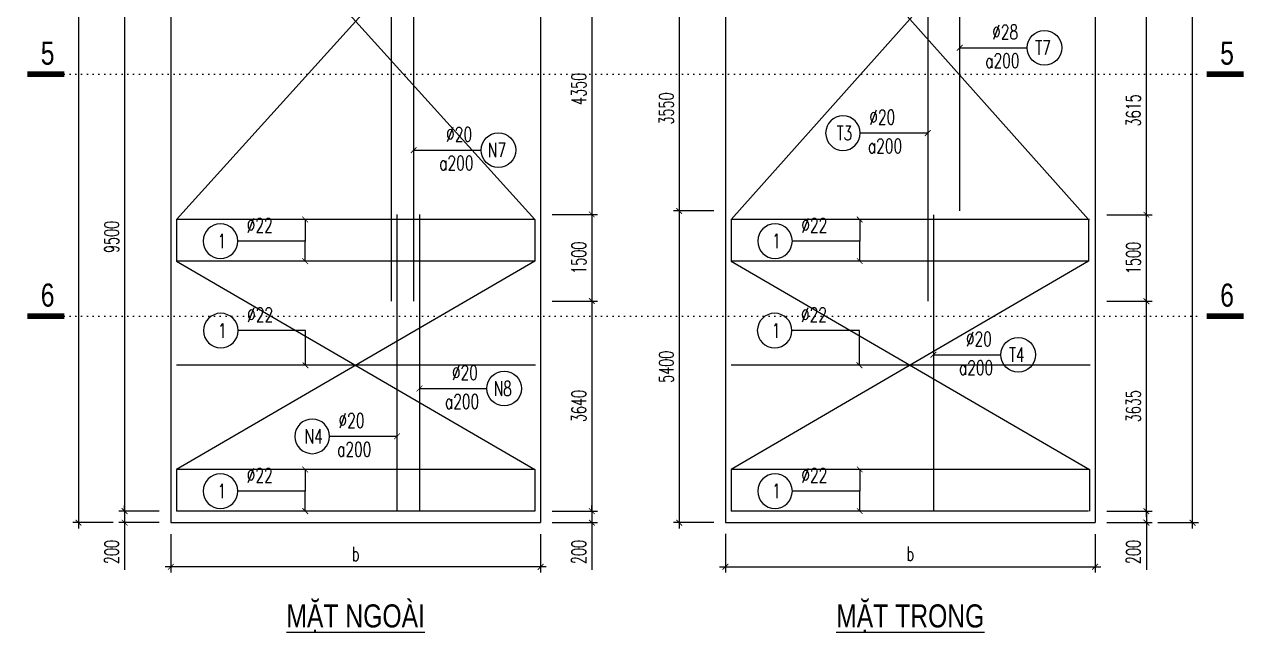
# Model space of a CAD drawing. Header units: millimetres. Extents: x -143483 to 1166745, y -1448440 to -1202244.
# Drawn here: x -111106 to -89932, y -1253382 to -1242847 of the extents above; entities that cross this region are included whole.
import ezdxf
from ezdxf.enums import TextEntityAlignment as Align

# ---------------------------------------------------------------- set-up
doc = ezdxf.new("R2010")
doc.units = ezdxf.units.MM
doc.header["$LTSCALE"] = 30
doc.header["$PDMODE"] = 3
doc.linetypes.add('DOT', pattern=[0.25, 0, -0.25])
doc.layers.get('0').update_dxf_attribs({"lineweight": 9})
doc.layers.get('Defpoints').update_dxf_attribs({"lineweight": 9})
for name, color, linetype in [('ccu11-Chidan', 9, 'Continuous'), ('ccu11-Cotthep', 9, 'Continuous'), ('ccu11-Dim', 8, 'Continuous'), ('ccu11-Manh', 8, 'Continuous'), ('ccu11-Text', 31, 'Continuous'), ('ccu11-Thay', 7, 'Continuous'), ('ccu11-Thep', 4, 'Continuous'), ('ccu11-Thepdai', 6, 'Continuous')]:
    doc.layers.add(name, color=color, linetype=linetype)
doc.styles.add('ccu11-dim', font='vnsimli.shx', dxfattribs={"width": 0.65, "bigfont": 'bigfont.shx'})
doc.styles.add('ccu11-VnAvH-B', font='VHAVANB.TTF')
doc.styles.add('ccu11-vnsimple', font='vnsimple.shx', dxfattribs={"bigfont": 'bigfont.shx'})
doc.styles.add('ccu11_simli', font='vnsimli.shx', dxfattribs={"width": 0.8})
doc.styles.add('VnHelvetlnsH', font='VHHELS.TTF')
doc.dimstyles.new('ccu11-100', dxfattribs={"dimscale": 100, "dimtxt": 2.5, "dimasz": 1, "dimexe": 1, "dimexo": 2, "dimgap": 1, "dimtad": 1, "dimdec": 0, "dimdsep": 46, "dimtxsty": 'ccu11-dim', "dimblk": 'ARCHTICK', "dimcen": -1, "dimdle": 1, "dimclrd": 256, "dimclre": 256, "dimclrt": 3, "dimadec": 0, "dimazin": 2, "dimtfac": 0.1, "dimtdec": 0, "dimtmove": 0, "dimatfit": 1, "dimldrblk": 'ARCHTICK', "dimfxl": 0, "dimtvp": 0.833333, "dimtolj": 1, "dimtzin": 12, "dimarcsym": 0})

# ---------------------------------------------------------------- blocks, each defined once
blk = doc.blocks.new('_ARCHTICK')
at = {"color": 0, "linetype": 'ByBlock', "const_width": 0.15}
blk.add_lwpolyline([(-0.5, -0.5), (0.5, 0.5)], dxfattribs=at)
blk = doc.blocks.new('*D240')
at = {"layer": 'ccu11-Dim', "lineweight": -2, "ltscale": 3000, "transparency": 16777216}
for p, q in [((-108570, -1251678), (-108570, -1252344)), ((-102164, -1251678), (-102164, -1252344)), ((-102064, -1252244), (-108670, -1252244))]:
    blk.add_line(p, q, dxfattribs=at)
at = {"layer": 'Defpoints', "color": 0, "ltscale": 3000, "transparency": 16777216}
for p in [(-108570, -1251478), (-102164, -1251478), (-108570, -1252244)]:
    blk.add_point(p, dxfattribs=at)
at = {"layer": 'ccu11-Dim', "lineweight": -2, "ltscale": 3000, "transparency": 16777216, "xscale": 100, "yscale": 100, "zscale": 100, "rotation": 180}
blk.add_blockref('_ARCHTICK', (-108570, -1252244), dxfattribs=at)
at = {"layer": 'ccu11-Dim', "lineweight": -2, "ltscale": 3000, "transparency": 16777216, "xscale": 100, "yscale": 100, "zscale": 100}
blk.add_blockref('_ARCHTICK', (-102164, -1252244), dxfattribs=at)
at = {"layer": 'ccu11-Dim', "color": 3, "ltscale": 3000, "transparency": 16777216, "insert": (-105367, -1252019), "char_height": 250, "attachment_point": 5, "style": 'ccu11-dim'}
blk.add_mtext('\\A1;b', dxfattribs=at)
blk = doc.blocks.new('*D241')
at = {"layer": 'ccu11-Dim', "lineweight": -2, "ltscale": 3000, "transparency": 16777216}
for p, q in [((-98961, -1251674), (-98961, -1252342)), ((-92555, -1251677), (-92555, -1252342)), ((-99061, -1252242), (-92455, -1252242))]:
    blk.add_line(p, q, dxfattribs=at)
at = {"layer": 'Defpoints', "color": 0, "ltscale": 3000, "transparency": 16777216}
for p in [(-98961, -1251474), (-92555, -1251477), (-92555, -1252242)]:
    blk.add_point(p, dxfattribs=at)
at = {"layer": 'ccu11-Dim', "lineweight": -2, "ltscale": 3000, "transparency": 16777216, "xscale": 100, "yscale": 100, "zscale": 100, "rotation": 180}
blk.add_blockref('_ARCHTICK', (-98961, -1252242), dxfattribs=at)
at = {"layer": 'ccu11-Dim', "lineweight": -2, "ltscale": 3000, "transparency": 16777216, "xscale": 100, "yscale": 100, "zscale": 100}
blk.add_blockref('_ARCHTICK', (-92555, -1252242), dxfattribs=at)
at = {"layer": 'ccu11-Dim', "color": 3, "ltscale": 3000, "transparency": 16777216, "insert": (-95758, -1252017), "char_height": 250, "attachment_point": 5, "style": 'ccu11-dim'}
blk.add_mtext('\\A1;b', dxfattribs=at)
blk = doc.blocks.new('*D242')
at = {"layer": 'ccu11-Dim', "lineweight": -2, "ltscale": 3000, "transparency": 16777216}
for p, q in [((-91667, -1251278), (-91667, -1251178)), ((-92355, -1251278), (-91567, -1251278)), ((-91667, -1251278), (-91667, -1251478)), ((-92355, -1251478), (-91567, -1251478)), ((-91667, -1251478), (-91667, -1252296))]:
    blk.add_line(p, q, dxfattribs=at)
at = {"layer": 'Defpoints', "color": 0, "ltscale": 3000, "transparency": 16777216}
for p in [(-92555, -1251278), (-92555, -1251478), (-91667, -1251478)]:
    blk.add_point(p, dxfattribs=at)
at = {"layer": 'ccu11-Dim', "lineweight": -2, "ltscale": 3000, "transparency": 16777216, "xscale": 100, "yscale": 100, "zscale": 100}
for p, rotation in [((-91667, -1251278), 270), ((-91667, -1251478), 90)]:
    blk.add_blockref('_ARCHTICK', p, dxfattribs=dict(at, rotation=rotation))
at = {"layer": 'ccu11-Dim', "color": 3, "ltscale": 3000, "transparency": 16777216, "insert": (-91892, -1251987), "char_height": 250, "attachment_point": 5, "rotation": 90, "style": 'ccu11-dim'}
blk.add_mtext('\\A1;200', dxfattribs=at)
blk = doc.blocks.new('*D245')
at = {"layer": 'ccu11-Dim', "lineweight": -2, "transparency": 16777216}
for p, q in [((-90867, -1251578), (-90867, -1215378)), ((-91467, -1215478), (-90767, -1215478)), ((-91467, -1251478), (-90767, -1251478))]:
    blk.add_line(p, q, dxfattribs=at)
at = {"layer": 'Defpoints', "color": 0, "transparency": 16777216}
for p in [(-91667, -1215478), (-90867, -1215478), (-91667, -1251478)]:
    blk.add_point(p, dxfattribs=at)
at = {"layer": 'ccu11-Dim', "lineweight": -2, "transparency": 16777216, "xscale": 100, "yscale": 100, "zscale": 100}
for p, rotation in [((-90867, -1215478), 90), ((-90867, -1251478), 270)]:
    blk.add_blockref('_ARCHTICK', p, dxfattribs=dict(at, rotation=rotation))
at = {"layer": 'ccu11-Dim', "color": 3, "transparency": 16777216, "insert": (-91092, -1233478), "char_height": 250, "attachment_point": 5, "rotation": 90, "style": 'ccu11-dim'}
blk.add_mtext('\\A1;36000', dxfattribs=at)
blk = doc.blocks.new('*D247')
at = {"layer": 'ccu11-Dim', "lineweight": -2, "transparency": 16777216}
for p, q in [((-110170, -1215378), (-110170, -1251578)), ((-109570, -1215478), (-110270, -1215478)), ((-109570, -1251478), (-110270, -1251478))]:
    blk.add_line(p, q, dxfattribs=at)
at = {"layer": 'Defpoints', "color": 0, "transparency": 16777216}
for p in [(-109370, -1215478), (-110170, -1251478), (-109370, -1251478)]:
    blk.add_point(p, dxfattribs=at)
at = {"layer": 'ccu11-Dim', "lineweight": -2, "transparency": 16777216, "xscale": 100, "yscale": 100, "zscale": 100}
for p, rotation in [((-110170, -1215478), 90), ((-110170, -1251478), 270)]:
    blk.add_blockref('_ARCHTICK', p, dxfattribs=dict(at, rotation=rotation))
at = {"layer": 'ccu11-Dim', "color": 3, "transparency": 16777216, "insert": (-110395, -1233478), "char_height": 250, "attachment_point": 5, "rotation": 90, "style": 'ccu11-dim'}
blk.add_mtext('\\A1;36000', dxfattribs=at)
blk = doc.blocks.new('SHD')
at = {"layer": 'ccu11-Cotthep'}
blk.add_circle((300, 0), 300, dxfattribs=at)
at = {"layer": 'ccu11-Cotthep', "color": 31, "style": 'ccu11_simli', "width": 0.8}
blk.add_attdef('DK', text='', height=250, dxfattribs=at).set_placement((-101, 65), align=Align.BOTTOM_RIGHT)
blk.add_attdef('KH', text='', height=250, dxfattribs=at).set_placement((300, 0), align=Align.MIDDLE)
blk.add_attdef('KC', text='', height=250, dxfattribs=at).set_placement((-101, -142), align=Align.TOP_RIGHT)
blk = doc.blocks.new('*D258')
at = {"layer": 'ccu11-Dim', "lineweight": -2, "transparency": 16777216}
for p, q in [((-109370, -1251278), (-109370, -1251178)), ((-108770, -1251278), (-109470, -1251278)), ((-109370, -1251278), (-109370, -1251478)), ((-108770, -1251478), (-109470, -1251478)), ((-109370, -1251478), (-109370, -1252296))]:
    blk.add_line(p, q, dxfattribs=at)
at = {"layer": 'Defpoints', "color": 0, "transparency": 16777216}
for p in [(-108570, -1251278), (-109370, -1251478), (-108570, -1251478)]:
    blk.add_point(p, dxfattribs=at)
at = {"layer": 'ccu11-Dim', "lineweight": -2, "transparency": 16777216, "xscale": 100, "yscale": 100, "zscale": 100}
for p, rotation in [((-109370, -1251278), 270), ((-109370, -1251478), 90)]:
    blk.add_blockref('_ARCHTICK', p, dxfattribs=dict(at, rotation=rotation))
at = {"layer": 'ccu11-Dim', "color": 3, "transparency": 16777216, "insert": (-109595, -1251987), "char_height": 250, "attachment_point": 5, "rotation": 90, "style": 'ccu11-dim'}
blk.add_mtext('\\A1;200', dxfattribs=at)
blk = doc.blocks.new('*D259')
at = {"layer": 'ccu11-Dim', "lineweight": -2, "transparency": 16777216}
for p, q in [((-99761, -1242428), (-99761, -1246178)), ((-99161, -1242528), (-99861, -1242528)), ((-99161, -1246078), (-99861, -1246078))]:
    blk.add_line(p, q, dxfattribs=at)
at = {"layer": 'Defpoints', "color": 0, "transparency": 16777216}
for p in [(-98961, -1242528), (-99761, -1246078), (-98961, -1246078)]:
    blk.add_point(p, dxfattribs=at)
at = {"layer": 'ccu11-Dim', "lineweight": -2, "transparency": 16777216, "xscale": 100, "yscale": 100, "zscale": 100}
for p, rotation in [((-99761, -1242528), 90), ((-99761, -1246078), 270)]:
    blk.add_blockref('_ARCHTICK', p, dxfattribs=dict(at, rotation=rotation))
at = {"layer": 'ccu11-Dim', "color": 3, "transparency": 16777216, "insert": (-99986, -1244303), "char_height": 250, "attachment_point": 5, "rotation": 90, "style": 'ccu11-dim'}
blk.add_mtext('\\A1;3550', dxfattribs=at)
blk = doc.blocks.new('*D260')
at = {"layer": 'ccu11-Dim', "lineweight": -2, "transparency": 16777216}
for p, q in [((-99161, -1246078), (-99861, -1246078)), ((-99761, -1245978), (-99761, -1251578)), ((-99161, -1251478), (-99861, -1251478))]:
    blk.add_line(p, q, dxfattribs=at)
at = {"layer": 'Defpoints', "color": 0, "transparency": 16777216}
for p in [(-98961, -1246078), (-99761, -1251478), (-98961, -1251478)]:
    blk.add_point(p, dxfattribs=at)
at = {"layer": 'ccu11-Dim', "lineweight": -2, "transparency": 16777216, "xscale": 100, "yscale": 100, "zscale": 100}
for p, rotation in [((-99761, -1246078), 90), ((-99761, -1251478), 270)]:
    blk.add_blockref('_ARCHTICK', p, dxfattribs=dict(at, rotation=rotation))
at = {"layer": 'ccu11-Dim', "color": 3, "transparency": 16777216, "insert": (-99986, -1248778), "char_height": 250, "attachment_point": 5, "rotation": 90, "style": 'ccu11-dim'}
blk.add_mtext('\\A1;5400', dxfattribs=at)
blk = doc.blocks.new('*D261')
at = {"layer": 'ccu11-Dim', "lineweight": -2, "transparency": 16777216}
for p, q in [((-108770, -1241778), (-109470, -1241778)), ((-109370, -1241678), (-109370, -1251378)), ((-108770, -1251278), (-109470, -1251278))]:
    blk.add_line(p, q, dxfattribs=at)
at = {"layer": 'Defpoints', "color": 0, "transparency": 16777216}
for p in [(-108570, -1241778), (-109370, -1251278), (-108570, -1251278)]:
    blk.add_point(p, dxfattribs=at)
at = {"layer": 'ccu11-Dim', "lineweight": -2, "transparency": 16777216, "xscale": 100, "yscale": 100, "zscale": 100}
for p, rotation in [((-109370, -1241778), 90), ((-109370, -1251278), 270)]:
    blk.add_blockref('_ARCHTICK', p, dxfattribs=dict(at, rotation=rotation))
at = {"layer": 'ccu11-Dim', "color": 3, "transparency": 16777216, "insert": (-109595, -1246528), "char_height": 250, "attachment_point": 5, "rotation": 90, "style": 'ccu11-dim'}
blk.add_mtext('\\A1;9500', dxfattribs=at)
blk = doc.blocks.new('*D262')
at = {"layer": 'ccu11-Dim', "lineweight": -2, "transparency": 16777216}
for p, q in [((-91667, -1251378), (-91667, -1247543)), ((-92355, -1247643), (-91567, -1247643)), ((-92355, -1251278), (-91567, -1251278))]:
    blk.add_line(p, q, dxfattribs=at)
at = {"layer": 'Defpoints', "color": 0, "transparency": 16777216}
for p in [(-92555, -1247643), (-91667, -1247643), (-92555, -1251278)]:
    blk.add_point(p, dxfattribs=at)
at = {"layer": 'ccu11-Dim', "lineweight": -2, "transparency": 16777216, "xscale": 100, "yscale": 100, "zscale": 100}
for p, rotation in [((-91667, -1247643), 90), ((-91667, -1251278), 270)]:
    blk.add_blockref('_ARCHTICK', p, dxfattribs=dict(at, rotation=rotation))
at = {"layer": 'ccu11-Dim', "color": 3, "transparency": 16777216, "insert": (-91892, -1249460), "char_height": 250, "attachment_point": 5, "rotation": 90, "style": 'ccu11-dim'}
blk.add_mtext('\\A1;3635', dxfattribs=at)
blk = doc.blocks.new('*D263')
at = {"layer": 'ccu11-Dim', "lineweight": -2, "transparency": 16777216}
for p, q in [((-91667, -1247743), (-91667, -1246043)), ((-92355, -1246143), (-91567, -1246143)), ((-92355, -1247643), (-91567, -1247643))]:
    blk.add_line(p, q, dxfattribs=at)
at = {"layer": 'Defpoints', "color": 0, "transparency": 16777216}
for p in [(-92555, -1246143), (-91667, -1246143), (-92555, -1247643)]:
    blk.add_point(p, dxfattribs=at)
at = {"layer": 'ccu11-Dim', "lineweight": -2, "transparency": 16777216, "xscale": 100, "yscale": 100, "zscale": 100}
for p, rotation in [((-91667, -1246143), 90), ((-91667, -1247643), 270)]:
    blk.add_blockref('_ARCHTICK', p, dxfattribs=dict(at, rotation=rotation))
at = {"layer": 'ccu11-Dim', "color": 3, "transparency": 16777216, "insert": (-91892, -1246893), "char_height": 250, "attachment_point": 5, "rotation": 90, "style": 'ccu11-dim'}
blk.add_mtext('\\A1;1500', dxfattribs=at)
blk = doc.blocks.new('*D264')
at = {"layer": 'ccu11-Dim', "lineweight": -2, "transparency": 16777216}
for p, q in [((-91667, -1246243), (-91667, -1242428)), ((-92355, -1242528), (-91567, -1242528)), ((-92355, -1246143), (-91567, -1246143))]:
    blk.add_line(p, q, dxfattribs=at)
at = {"layer": 'Defpoints', "color": 0, "transparency": 16777216}
for p in [(-92555, -1242528), (-91667, -1242528), (-92555, -1246143)]:
    blk.add_point(p, dxfattribs=at)
at = {"layer": 'ccu11-Dim', "lineweight": -2, "transparency": 16777216, "xscale": 100, "yscale": 100, "zscale": 100}
for p, rotation in [((-91667, -1242528), 90), ((-91667, -1246143), 270)]:
    blk.add_blockref('_ARCHTICK', p, dxfattribs=dict(at, rotation=rotation))
at = {"layer": 'ccu11-Dim', "color": 3, "transparency": 16777216, "insert": (-91892, -1244335), "char_height": 250, "attachment_point": 5, "rotation": 90, "style": 'ccu11-dim'}
blk.add_mtext('\\A1;3615', dxfattribs=at)
blk = doc.blocks.new('*D279')
at = {"layer": 'ccu11-Dim', "lineweight": -2, "transparency": 16777216}
for p, q in [((-101964, -1241788), (-101176, -1241788)), ((-101276, -1241688), (-101276, -1246238)), ((-101964, -1246138), (-101176, -1246138))]:
    blk.add_line(p, q, dxfattribs=at)
at = {"layer": 'Defpoints', "color": 0, "transparency": 16777216}
for p in [(-102164, -1241788), (-102164, -1246138), (-101276, -1246138)]:
    blk.add_point(p, dxfattribs=at)
at = {"layer": 'ccu11-Dim', "lineweight": -2, "transparency": 16777216, "xscale": 100, "yscale": 100, "zscale": 100}
for p, rotation in [((-101276, -1241788), 90), ((-101276, -1246138), 270)]:
    blk.add_blockref('_ARCHTICK', p, dxfattribs=dict(at, rotation=rotation))
at = {"layer": 'ccu11-Dim', "color": 3, "transparency": 16777216, "insert": (-101501, -1243963), "char_height": 250, "attachment_point": 5, "rotation": 90, "style": 'ccu11-dim'}
blk.add_mtext('\\A1;4350', dxfattribs=at)
blk = doc.blocks.new('*D280')
at = {"layer": 'ccu11-Dim', "lineweight": -2, "transparency": 16777216}
for p, q in [((-101276, -1246038), (-101276, -1247738)), ((-101964, -1246138), (-101176, -1246138)), ((-101964, -1247638), (-101176, -1247638))]:
    blk.add_line(p, q, dxfattribs=at)
at = {"layer": 'Defpoints', "color": 0, "transparency": 16777216}
for p in [(-102164, -1246138), (-102164, -1247638), (-101276, -1247638)]:
    blk.add_point(p, dxfattribs=at)
at = {"layer": 'ccu11-Dim', "lineweight": -2, "transparency": 16777216, "xscale": 100, "yscale": 100, "zscale": 100}
for p, rotation in [((-101276, -1246138), 90), ((-101276, -1247638), 270)]:
    blk.add_blockref('_ARCHTICK', p, dxfattribs=dict(at, rotation=rotation))
at = {"layer": 'ccu11-Dim', "color": 3, "transparency": 16777216, "insert": (-101501, -1246888), "char_height": 250, "attachment_point": 5, "rotation": 90, "style": 'ccu11-dim'}
blk.add_mtext('\\A1;1500', dxfattribs=at)
blk = doc.blocks.new('*D281')
at = {"layer": 'ccu11-Dim', "lineweight": -2, "transparency": 16777216}
for p, q in [((-101276, -1247538), (-101276, -1251378)), ((-101964, -1247638), (-101176, -1247638)), ((-101964, -1251278), (-101176, -1251278))]:
    blk.add_line(p, q, dxfattribs=at)
at = {"layer": 'Defpoints', "color": 0, "transparency": 16777216}
for p in [(-102164, -1247638), (-102164, -1251278), (-101276, -1251278)]:
    blk.add_point(p, dxfattribs=at)
at = {"layer": 'ccu11-Dim', "lineweight": -2, "transparency": 16777216, "xscale": 100, "yscale": 100, "zscale": 100}
for p, rotation in [((-101276, -1247638), 90), ((-101276, -1251278), 270)]:
    blk.add_blockref('_ARCHTICK', p, dxfattribs=dict(at, rotation=rotation))
at = {"layer": 'ccu11-Dim', "color": 3, "transparency": 16777216, "insert": (-101501, -1249458), "char_height": 250, "attachment_point": 5, "rotation": 90, "style": 'ccu11-dim'}
blk.add_mtext('\\A1;3640', dxfattribs=at)
blk = doc.blocks.new('*D282')
at = {"layer": 'ccu11-Dim', "lineweight": -2, "transparency": 16777216}
for p, q in [((-101276, -1251278), (-101276, -1251178)), ((-101964, -1251278), (-101176, -1251278)), ((-101276, -1251278), (-101276, -1251478)), ((-101964, -1251478), (-101176, -1251478)), ((-101276, -1251478), (-101276, -1252296))]:
    blk.add_line(p, q, dxfattribs=at)
at = {"layer": 'Defpoints', "color": 0, "transparency": 16777216}
for p in [(-102164, -1251278), (-102164, -1251478), (-101276, -1251478)]:
    blk.add_point(p, dxfattribs=at)
at = {"layer": 'ccu11-Dim', "lineweight": -2, "transparency": 16777216, "xscale": 100, "yscale": 100, "zscale": 100}
for p, rotation in [((-101276, -1251278), 270), ((-101276, -1251478), 90)]:
    blk.add_blockref('_ARCHTICK', p, dxfattribs=dict(at, rotation=rotation))
at = {"layer": 'ccu11-Dim', "color": 3, "transparency": 16777216, "insert": (-101501, -1251987), "char_height": 250, "attachment_point": 5, "rotation": 90, "style": 'ccu11-dim'}
blk.add_mtext('\\A1;200', dxfattribs=at)
blk = doc.blocks.new('*U271')
at = {"color": 3, "linetype": 'DOT', "ltscale": 10}
blk.add_line((-2125, 0), (12722, 0), dxfattribs=at)
at = {"color": 4, "const_width": 75}
for points in [[(-2605, 0), (-2125, 0)], [(12722, 0), (13201, 0)]]:
    blk.add_lwpolyline(points, dxfattribs=at)
at = {"color": 31, "style": 'VnHelvetlnsH'}
for tag, p in [('MC3', (-2341, 274)), ('MC4', (12985, 274))]:
    blk.add_attdef(tag, text='', height=300, dxfattribs=at).set_placement(p, align=Align.MIDDLE_CENTER)

msp = doc.modelspace()

# ---------------------------------------------------------------- linework, layer by layer
at = {"layer": 'ccu11-Thay'}
for p, q in [((-108570.28, -1215477.87), (-108570.28, -1251477.91)), ((-102164.08, -1215477.87), (-102164.08, -1251477.91)), ((-98961.46, -1215477.87), (-98961.46, -1251477.91)), ((-92555.26, -1215477.87), (-92555.26, -1251477.91)), ((-108570.28, -1251477.91), (-102164.08, -1251477.91)), ((-98961.46, -1251477.91), (-92555.26, -1251477.91))]:
    msp.add_line(p, q, dxfattribs=at)
at = {"layer": 'ccu11-Thep'}
msp.add_line((-94901.26, -1246077.87), (-94901.26, -1235927.87), dxfattribs=at)
for points in [[(-104752.46, -1235927.87), (-104752.46, -1247638.12)], [(-95456.26, -1235927.87), (-95456.26, -1247642.65)], [(-104362.27, -1241787.87), (-104362.27, -1247638.12)], [(-104652.46, -1246138.12), (-104652.46, -1251277.74)], [(-104262.27, -1246138.12), (-104262.27, -1251277.74)], [(-95356.26, -1246142.65), (-95356.26, -1251276.74)]]:
    msp.add_lwpolyline(points, dxfattribs=at)
at = {"layer": 'ccu11-Thepdai', "ltscale": 25}
for p, q in [((-102264.08, -1246225.43), (-108470.28, -1246225.43)), ((-92655.26, -1246225.43), (-98861.46, -1246225.43)), ((-102264.08, -1246946.81), (-108470.28, -1246946.81)), ((-92668.05, -1246945.81), (-98861.46, -1246945.81)), ((-102251.3, -1248751.58), (-108470.26, -1248751.58)), ((-92642.47, -1248751.58), (-98861.44, -1248751.58)), ((-102264.08, -1250556.35), (-108470.28, -1250556.35)), ((-92655.26, -1250556.35), (-98861.46, -1250556.35)), ((-102264.08, -1251277.74), (-108470.28, -1251277.74)), ((-92668.05, -1251276.74), (-98861.46, -1251276.74))]:
    msp.add_line(p, q, dxfattribs=at)
for points in [[(-108470.28, -1238556.35), (-108470.28, -1239356.22), (-102264.08, -1246225.43), (-102264.08, -1246946.81)], [(-102264.08, -1238556.35), (-102264.08, -1239356.22), (-108470.28, -1246225.43), (-108470.28, -1246946.81)], [(-98861.46, -1238556.35), (-98861.46, -1239276.74), (-92668.05, -1246225.43), (-92668.05, -1246945.81)], [(-92668.05, -1238556.35), (-92668.05, -1239276.74), (-98861.46, -1246225.43), (-98861.46, -1246945.81)], [(-108470.28, -1246225.43), (-108470.28, -1246946.81), (-102264.08, -1250556.35), (-102264.08, -1251277.74)], [(-102264.08, -1246225.43), (-102264.08, -1246946.81), (-108470.28, -1250556.35), (-108470.28, -1251277.74)], [(-98861.46, -1246225.43), (-98861.46, -1246945.81), (-92655.26, -1250556.35), (-92655.26, -1251277.74)], [(-92668.05, -1246225.43), (-92668.05, -1246945.81), (-98861.46, -1250556.35), (-98861.46, -1251277.74)]]:
    msp.add_lwpolyline(points, dxfattribs=at)

# ---------------------------------------------------------------- block references
at = {"layer": 'ccu11-Chidan'}
ref = msp.add_blockref('*U271', (-107582.91, -1243709.46), dxfattribs=dict(at, xscale=1.333333333335759, yscale=1.333333333335759, zscale=1.333333333335759))
ref.add_attrib('MC4', '5', dxfattribs={"layer": '0', "color": 31, "height": 400, "style": 'ccu11-VnAvH-B', "width": 0.8}).set_placement((-90269.19, -1243343.93), align=Align.MIDDLE_CENTER)
ref.add_attrib('MC3', '5', dxfattribs={"layer": '0', "color": 31, "height": 400, "style": 'ccu11-VnAvH-B', "width": 0.8}).set_placement((-110704.27, -1243343.93), align=Align.MIDDLE_CENTER)
ref = msp.add_blockref('*U271', (-107582.91, -1247900.84), dxfattribs=dict(at, xscale=1.333333333335759, yscale=1.333333333335759, zscale=1.333333333335759))
ref.add_attrib('MC4', '6', dxfattribs={"layer": '0', "color": 31, "height": 400, "style": 'ccu11-VnAvH-B', "width": 0.8}).set_placement((-90269.19, -1247535.3), align=Align.MIDDLE_CENTER)
ref.add_attrib('MC3', '6', dxfattribs={"layer": '0', "color": 31, "height": 400, "style": 'ccu11-VnAvH-B', "width": 0.8}).set_placement((-110704.27, -1247535.3), align=Align.MIDDLE_CENTER)
at = {"layer": 'ccu11-Cotthep'}
ref = msp.add_blockref('SHD', (-93733.17, -1243250.81), dxfattribs=at)
ref.add_attrib('KH', 'T7', dxfattribs={"color": 31, "height": 250, "style": 'ccu11-vnsimple', "width": 0.7}).set_placement((-93458.17, -1243250.81), align=Align.MIDDLE_CENTER)
ref.add_attrib('KC', 'a200', dxfattribs={"color": 31, "height": 250, "style": 'ccu11-vnsimple', "width": 0.7}).set_placement((-94161.75, -1243350.81), align=Align.TOP_CENTER)
ref.add_attrib('DK', '`28', dxfattribs={"color": 31, "height": 250, "style": 'ccu11-vnsimple', "width": 0.7}).set_placement((-94113.95, -1243175.81), align=Align.BOTTOM_CENTER)
ref = msp.add_blockref('SHD', (-96624.05, -1244728.53), dxfattribs=dict(at, xscale=-1))
ref.add_attrib('KH', 'T3', dxfattribs={"color": 31, "height": 250, "style": 'ccu11-vnsimple', "width": 0.7}).set_placement((-96899.05, -1244728.53), align=Align.MIDDLE_CENTER)
ref.add_attrib('KC', 'a200', dxfattribs={"color": 31, "height": 250, "style": 'ccu11-vnsimple', "width": 0.7}).set_placement((-96195.47, -1244828.53), align=Align.TOP_CENTER)
ref.add_attrib('DK', '`20', dxfattribs={"color": 31, "height": 250, "style": 'ccu11-vnsimple', "width": 0.7}).set_placement((-96243.27, -1244653.53), align=Align.BOTTOM_CENTER)
ref = msp.add_blockref('SHD', (-103194.48, -1245023.91), dxfattribs=at)
ref.add_attrib('KH', 'N7', dxfattribs={"color": 31, "height": 250, "style": 'ccu11-vnsimple', "width": 0.7}).set_placement((-102919.48, -1245023.91), align=Align.MIDDLE_CENTER)
ref.add_attrib('KC', 'a200', dxfattribs={"color": 31, "height": 250, "style": 'ccu11-vnsimple', "width": 0.7}).set_placement((-103623.06, -1245123.91), align=Align.TOP_CENTER)
ref.add_attrib('DK', '`20', dxfattribs={"color": 31, "height": 250, "style": 'ccu11-vnsimple', "width": 0.7}).set_placement((-103575.26, -1244948.91), align=Align.BOTTOM_CENTER)
ref = msp.add_blockref('SHD', (-107410.23, -1246600.37), dxfattribs=dict(at, xscale=-1))
ref.add_attrib('KH', '1', dxfattribs={"color": 31, "height": 250, "style": 'ccu11-vnsimple', "width": 0.7}).set_placement((-107685.23, -1246600.37), align=Align.MIDDLE_CENTER)
ref.add_attrib('DK', '`22', dxfattribs={"color": 31, "height": 250, "style": 'ccu11-vnsimple', "width": 0.7}).set_placement((-107029.44, -1246525.37), align=Align.BOTTOM_CENTER)
ref = msp.add_blockref('SHD', (-97801.4, -1246600.37), dxfattribs=dict(at, xscale=-1))
ref.add_attrib('KH', '1', dxfattribs={"color": 31, "height": 250, "style": 'ccu11-vnsimple', "width": 0.7}).set_placement((-98076.4, -1246600.37), align=Align.MIDDLE_CENTER)
ref.add_attrib('DK', '`22', dxfattribs={"color": 31, "height": 250, "style": 'ccu11-vnsimple', "width": 0.7}).set_placement((-97420.62, -1246525.37), align=Align.BOTTOM_CENTER)
ref = msp.add_blockref('SHD', (-107403.82, -1248151.18), dxfattribs=dict(at, xscale=-1))
ref.add_attrib('KH', '1', dxfattribs={"color": 31, "height": 250, "style": 'ccu11-vnsimple', "width": 0.7}).set_placement((-107678.82, -1248151.18), align=Align.MIDDLE_CENTER)
ref.add_attrib('DK', '`22', dxfattribs={"color": 31, "height": 250, "style": 'ccu11-vnsimple', "width": 0.7}).set_placement((-107023.04, -1248076.18), align=Align.BOTTOM_CENTER)
ref = msp.add_blockref('SHD', (-97807.96, -1248151.18), dxfattribs=dict(at, xscale=-1))
ref.add_attrib('KH', '1', dxfattribs={"color": 31, "height": 250, "style": 'ccu11-vnsimple', "width": 0.7}).set_placement((-98082.96, -1248151.18), align=Align.MIDDLE_CENTER)
ref.add_attrib('DK', '`22', dxfattribs={"color": 31, "height": 250, "style": 'ccu11-vnsimple', "width": 0.7}).set_placement((-97427.17, -1248076.18), align=Align.BOTTOM_CENTER)
ref = msp.add_blockref('SHD', (-94188.47, -1248569.45), dxfattribs=at)
ref.add_attrib('KH', 'T4', dxfattribs={"color": 31, "height": 250, "style": 'ccu11-vnsimple', "width": 0.7}).set_placement((-93913.47, -1248569.45), align=Align.MIDDLE_CENTER)
ref.add_attrib('KC', 'a200', dxfattribs={"color": 31, "height": 250, "style": 'ccu11-vnsimple', "width": 0.7}).set_placement((-94617.05, -1248669.45), align=Align.TOP_CENTER)
ref.add_attrib('DK', '`20', dxfattribs={"color": 31, "height": 250, "style": 'ccu11-vnsimple', "width": 0.7}).set_placement((-94569.25, -1248494.45), align=Align.BOTTOM_CENTER)
ref = msp.add_blockref('SHD', (-103094.17, -1249154.09), dxfattribs=at)
ref.add_attrib('KH', 'N8', dxfattribs={"color": 31, "height": 250, "style": 'ccu11-vnsimple', "width": 0.7}).set_placement((-102819.17, -1249154.09), align=Align.MIDDLE_CENTER)
ref.add_attrib('KC', 'a200', dxfattribs={"color": 31, "height": 250, "style": 'ccu11-vnsimple', "width": 0.7}).set_placement((-103522.75, -1249254.09), align=Align.TOP_CENTER)
ref.add_attrib('DK', '`20', dxfattribs={"color": 31, "height": 250, "style": 'ccu11-vnsimple', "width": 0.7}).set_placement((-103474.96, -1249079.09), align=Align.BOTTOM_CENTER)
ref = msp.add_blockref('SHD', (-105820.25, -1249982.8), dxfattribs=dict(at, xscale=-1))
ref.add_attrib('KH', 'N4', dxfattribs={"color": 31, "height": 250, "style": 'ccu11-vnsimple', "width": 0.7}).set_placement((-106095.25, -1249982.8), align=Align.MIDDLE_CENTER)
ref.add_attrib('KC', 'a200', dxfattribs={"color": 31, "height": 250, "style": 'ccu11-vnsimple', "width": 0.7}).set_placement((-105391.67, -1250082.8), align=Align.TOP_CENTER)
ref.add_attrib('DK', '`20', dxfattribs={"color": 31, "height": 250, "style": 'ccu11-vnsimple', "width": 0.7}).set_placement((-105439.47, -1249907.8), align=Align.BOTTOM_CENTER)
ref = msp.add_blockref('SHD', (-107410.23, -1250931.3), dxfattribs=dict(at, xscale=-1))
ref.add_attrib('KH', '1', dxfattribs={"color": 31, "height": 250, "style": 'ccu11-vnsimple', "width": 0.7}).set_placement((-107685.23, -1250931.3), align=Align.MIDDLE_CENTER)
ref.add_attrib('DK', '`22', dxfattribs={"color": 31, "height": 250, "style": 'ccu11-vnsimple', "width": 0.7}).set_placement((-107029.44, -1250856.3), align=Align.BOTTOM_CENTER)
ref = msp.add_blockref('SHD', (-97801.4, -1250931.3), dxfattribs=dict(at, xscale=-1))
ref.add_attrib('KH', '1', dxfattribs={"color": 31, "height": 250, "style": 'ccu11-vnsimple', "width": 0.7}).set_placement((-98076.4, -1250931.3), align=Align.MIDDLE_CENTER)
ref.add_attrib('DK', '`22', dxfattribs={"color": 31, "height": 250, "style": 'ccu11-vnsimple', "width": 0.7}).set_placement((-97420.62, -1250856.3), align=Align.BOTTOM_CENTER)

# ---------------------------------------------------------------- texts
at = {"layer": 'ccu11-Text', "color": 1, "style": 'ccu11-VnAvH-B', "width": 0.8}
msp.add_text('%%UmÆt ngoµi', height=400, dxfattribs=at).set_placement((-105367.18, -1253293.56), align=Align.CENTER)
at = {"layer": 'ccu11-Text', "color": 2, "style": 'ccu11-VnAvH-B', "width": 0.8}
msp.add_text('%%UmÆt trong', height=400, dxfattribs=at).set_placement((-95758.36, -1253293.56), align=Align.CENTER)

# ---------------------------------------------------------------- dimensions: what is measured, and where the dimension line sits
at = {"layer": 'ccu11-Dim'}
for base, p1, p2, angle, picture, middle in [((-110170.28, -1251477.91), (-109370.28, -1215477.87), (-109370.28, -1251477.91), 90, '*D247', (-110395.28, -1233477.89)), ((-90867.26, -1215477.87), (-91667.26, -1251477.74), (-91667.26, -1215477.87), 270, '*D245', (-91092.26, -1233477.8)), ((-109370.28, -1251277.74), (-108570.28, -1241777.87), (-108570.28, -1251277.74), 90, '*D261', (-109595.28, -1246527.8)), ((-109370.28, -1251477.91), (-108570.28, -1251277.74), (-108570.28, -1251477.91), 90, '*D258', (-109595.28, -1251986.84)), ((-101276.08, -1251477.91), (-102164.08, -1251277.74), (-102164.08, -1251477.91), 90, '*D282', (-101501.08, -1251986.84))]:
    dim = msp.add_linear_dim(base=base, p1=p1, p2=p2, angle=angle, dimstyle='ccu11-100', dxfattribs=at)
    dim.commit()
    dim.dimension.update_dxf_attribs({"geometry": picture, "text_midpoint": middle})
for base, p1, p2, picture, middle in [((-101276.08, -1246138.12), (-102164.08, -1241787.87), (-102164.08, -1246138.12), '*D279', (-101501.08, -1243962.99)), ((-99761.46, -1246077.87), (-98961.46, -1242527.87), (-98961.46, -1246077.87), '*D259', (-99986.46, -1244302.87)), ((-91667.26, -1242527.87), (-92555.26, -1246142.65), (-92555.26, -1242527.87), '*D264', (-91892.26, -1244335.26)), ((-101276.08, -1247638.12), (-102164.08, -1246138.12), (-102164.08, -1247638.12), '*D280', (-101501.08, -1246888.12)), ((-99761.46, -1251478.25), (-98961.46, -1246077.87), (-98961.46, -1251478.25), '*D260', (-99986.46, -1248778.06)), ((-91667.26, -1246142.65), (-92555.26, -1247642.65), (-92555.26, -1246142.65), '*D263', (-91892.26, -1246892.65)), ((-101276.08, -1251277.74), (-102164.08, -1247638.12), (-102164.08, -1251277.74), '*D281', (-101501.08, -1249457.93)), ((-91667.26, -1247642.65), (-92555.26, -1251277.91), (-92555.26, -1247642.65), '*D262', (-91892.26, -1249460.28))]:
    dim = msp.add_linear_dim(base=base, p1=p1, p2=p2, angle=90, dimstyle='ccu11-100', override={"dimtmove": 1}, dxfattribs=at)
    dim.commit()
    dim.dimension.update_dxf_attribs({"geometry": picture, "text_midpoint": middle})
at = {"layer": 'ccu11-Dim', "ltscale": 3000}
dim = msp.add_linear_dim(base=(-91667.26, -1251477.91), p1=(-92555.26, -1251277.91), p2=(-92555.26, -1251477.91), angle=90, dimstyle='ccu11-100', dxfattribs=at)
dim.commit()
dim.dimension.update_dxf_attribs({"geometry": '*D242', "text_midpoint": (-91892.26, -1251986.84)})
for base, p1, p2, picture, middle in [((-108570.28, -1252244.35), (-102164.08, -1251477.91), (-108570.28, -1251477.91), '*D240', (-105367.18, -1252019.35)), ((-92555.26, -1252242), (-98961.46, -1251474.25), (-92555.26, -1251476.74), '*D241', (-95758.36, -1252017))]:
    dim = msp.add_linear_dim(base=base, p1=p1, p2=p2, text='b', dimstyle='ccu11-100', dxfattribs=at)
    dim.commit()
    dim.dimension.update_dxf_attribs({"geometry": picture, "text_midpoint": middle})

# ---------------------------------------------------------------- leaders
at = {"layer": 'ccu11-Manh'}
for points in [[(-94901.26, -1243250.81), (-93733.17, -1243250.81)], [(-95455.96, -1244728.53), (-96624.05, -1244728.53)], [(-104362.57, -1245023.91), (-103194.48, -1245023.91)], [(-106242.23, -1246225.43), (-106242.23, -1246600.37), (-107410.23, -1246600.37)], [(-96633.4, -1246225.43), (-96633.4, -1246600.37), (-97801.4, -1246600.37)], [(-106242.23, -1246946.81), (-106242.23, -1246600.37), (-107410.23, -1246600.37)], [(-96633.4, -1246946.81), (-96633.4, -1246600.37), (-97801.4, -1246600.37)], [(-106235.82, -1248751.58), (-106235.82, -1248151.18), (-107403.82, -1248151.18)], [(-96639.96, -1248751.58), (-96639.96, -1248151.18), (-97807.96, -1248151.18)], [(-95356.56, -1248569.45), (-94188.47, -1248569.45)], [(-104262.27, -1249154.09), (-103094.17, -1249154.09)], [(-104652.16, -1249982.8), (-105820.25, -1249982.8)], [(-106242.23, -1250556.35), (-106242.23, -1250931.3), (-107410.23, -1250931.3)], [(-96633.4, -1250556.35), (-96633.4, -1250931.3), (-97801.4, -1250931.3)], [(-106242.23, -1251277.74), (-106242.23, -1250931.3), (-107410.23, -1250931.3)], [(-96633.4, -1251277.74), (-96633.4, -1250931.3), (-97801.4, -1250931.3)]]:
    msp.add_leader(points, dimstyle='ccu11-100', override={"dimgap": 1, "dimtad": 0, "dimfxl": 3, "dimfxlon": 1, "dimtfill": 1, "dimarcsym": 1}, dxfattribs=at)

doc.saveas('drawing.dxf')
